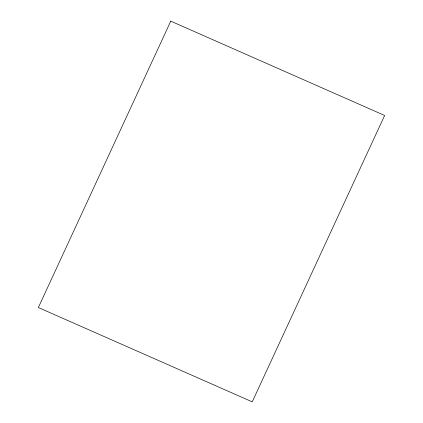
<?xml version="1.0" encoding="UTF-8"?>
<svg xmlns="http://www.w3.org/2000/svg" width="423" height="423" viewBox="0 0 423 423"><rect width="100%" height="100%" fill="white"/><g stroke="black" fill="none" stroke-linecap="round" stroke-linejoin="round"><path stroke-width="0.63" d="M170.76 21.15L38.356 307.526L252.24 401.85L384.644 115.474L170.76 21.15"/></g></svg>
